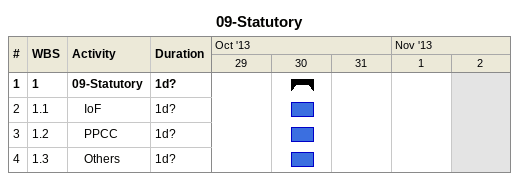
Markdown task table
09-Statutory

| ID | WBS | Task | Duration | Start | Finish |
|---|---|---|---|---|---|
| 1 | 1 | **09-Statutory** | 1d? | 2013-10-30 | 2013-10-30 |
| 2 | 1.1 | IoF | 1d? | 2013-10-30 | 2013-10-30 |
| 3 | 1.2 | PPCC | 1d? | 2013-10-30 | 2013-10-30 |
| 4 | 1.3 | Others | 1d? | 2013-10-30 | 2013-10-30 |
